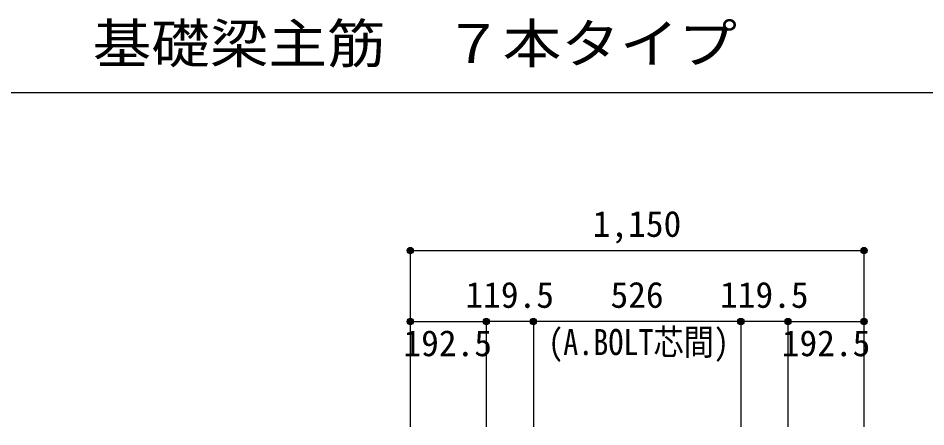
# Model space of a CAD drawing. Units: millimetres at full size, sheet at 1:30. Extents: x -5973 to 5954, y -4195 to 4201.
# Drawn here: x -1017 to 1284, y -1070 to -33 of the extents above; entities that cross this region are included whole.
import ezdxf
from ezdxf.enums import TextEntityAlignment as Align

# ---------------------------------------------------------------- set-up
doc = ezdxf.new("R2010")
doc.units = ezdxf.units.MM
doc.header["$LTSCALE"] = 30
doc.header["$PDMODE"] = 32
doc.header["$PDSIZE"] = 15
for name, color, linetype in [('0-7_文字', 4, 'Continuous'), ('0-D_寸法', 4, 'Continuous'), ('6-7_文字', 7, 'Continuous'), ('F-0_枠', 6, 'Continuous')]:
    doc.layers.add(name, color=color, linetype=linetype)
doc.styles.add('ＭＳ ゴシック', font='')
doc.styles.get('ＭＳ ゴシック').set_extended_font_data('MS Gothic')

msp = doc.modelspace()

# ---------------------------------------------------------------- linework, layer by layer
at = {"layer": '0-D_寸法'}
for p, q in [((-22.56, -622.85), (-22.56, -802.85)), ((-22.56, -622.85), (-22.56, -802.85)), ((-22.56, -622.85), (1127.44, -622.85)), ((-22.56, -622.85), (1127.44, -622.85)), ((1127.44, -622.85), (1127.44, -802.85)), ((-22.56, -802.85), (-22.56, -1069.89)), ((-22.56, -802.85), (169.94, -802.85)), ((289.44, -802.85), (169.94, -802.85)), ((169.94, -802.85), (169.94, -1069.89)), ((815.44, -802.85), (289.44, -802.85)), ((289.44, -802.85), (289.44, -1069.89)), ((934.94, -802.85), (815.44, -802.85)), ((815.44, -802.85), (815.44, -1069.89)), ((934.94, -802.85), (934.94, -1069.89)), ((934.94, -802.85), (1127.44, -802.85)), ((1127.44, -802.85), (1127.44, -1069.89)), ((1127.44, -802.85), (1127.44, -1069.89))]:
    msp.add_line(p, q, dxfattribs=at)
for centre, radius in [((-22.56, -622.85), 8), ((-22.56, -622.85), 7.2), ((-22.56, -622.85), 6.4), ((-22.56, -622.85), 5.6), ((-22.56, -622.85), 4.8), ((-22.56, -622.85), 4), ((-22.56, -622.85), 3.2), ((-22.56, -622.85), 2.4), ((-22.56, -622.85), 1.6), ((1127.44, -622.85), 8), ((1127.44, -622.85), 7.2), ((1127.44, -622.85), 6.4), ((1127.44, -622.85), 5.6), ((1127.44, -622.85), 4.8), ((1127.44, -622.85), 4), ((1127.44, -622.85), 3.2), ((1127.44, -622.85), 2.4), ((1127.44, -622.85), 1.6), ((-22.56, -622.85), 0.8), ((1127.44, -622.85), 0.8), ((-22.56, -802.85), 8), ((-22.56, -802.85), 7.2), ((-22.56, -802.85), 6.4), ((-22.56, -802.85), 5.6), ((-22.56, -802.85), 4.8), ((-22.56, -802.85), 4), ((-22.56, -802.85), 3.2), ((-22.56, -802.85), 2.4), ((-22.56, -802.85), 1.6), ((-22.56, -802.85), 0.8), ((169.94, -802.85), 8), ((169.94, -802.85), 7.2), ((169.94, -802.85), 6.4), ((169.94, -802.85), 5.6), ((169.94, -802.85), 4.8), ((169.94, -802.85), 4), ((169.94, -802.85), 3.2), ((169.94, -802.85), 2.4), ((169.94, -802.85), 1.6), ((169.94, -802.85), 0.8), ((289.44, -802.85), 8), ((289.44, -802.85), 7.2), ((289.44, -802.85), 6.4), ((289.44, -802.85), 5.6), ((289.44, -802.85), 4.8), ((289.44, -802.85), 4), ((289.44, -802.85), 3.2), ((289.44, -802.85), 2.4), ((289.44, -802.85), 1.6), ((289.44, -802.85), 0.8), ((815.44, -802.85), 8), ((815.44, -802.85), 7.2), ((815.44, -802.85), 6.4), ((815.44, -802.85), 5.6), ((815.44, -802.85), 4.8), ((815.44, -802.85), 4), ((815.44, -802.85), 3.2), ((815.44, -802.85), 2.4), ((815.44, -802.85), 1.6), ((815.44, -802.85), 0.8), ((934.94, -802.85), 8), ((934.94, -802.85), 7.2), ((934.94, -802.85), 6.4), ((934.94, -802.85), 5.6), ((934.94, -802.85), 4.8), ((934.94, -802.85), 4), ((934.94, -802.85), 3.2), ((934.94, -802.85), 2.4), ((934.94, -802.85), 1.6), ((934.94, -802.85), 0.8), ((1127.44, -802.85), 8), ((1127.44, -802.85), 7.2), ((1127.44, -802.85), 6.4), ((1127.44, -802.85), 5.6), ((1127.44, -802.85), 4.8), ((1127.44, -802.85), 4), ((1127.44, -802.85), 3.2), ((1127.44, -802.85), 2.4), ((1127.44, -802.85), 1.6), ((1127.44, -802.85), 0.8)]:
    msp.add_circle(centre, radius, dxfattribs=at)
at = {"layer": '0-D_寸法', "color": 7}
for p in [(-22.56, -622.85), (-22.56, -622.85), (1127.44, -622.85), (-22.56, -802.85), (169.94, -802.85), (289.44, -802.85), (815.44, -802.85), (934.94, -802.85), (1127.44, -802.85)]:
    msp.add_point(p, dxfattribs=at)
at = {"layer": 'F-0_枠', "color": 2}
msp.add_line((-5972.88, -222.05), (3723.6, -222.05), dxfattribs=at)

# ---------------------------------------------------------------- texts
at = {"layer": '0-7_文字', "style": 'ＭＳ ゴシック', "width": 0.85}
msp.add_text('(A.BOLT芯間)', height=65.98, dxfattribs=at).set_placement((326.92, -907.62), align=Align.BOTTOM_LEFT)
at = {"layer": '0-D_寸法', "style": 'ＭＳ ゴシック'}
for s, p in [('1,150', (439.94, -607.85)), ('119.5', (117.19, -787.85)), ('526', (484.94, -787.85)), ('119.5', (762.69, -787.85)), ('192.5', (-40.03, -910.51)), ('192.5', (919.2, -910.51))]:
    msp.add_text(s, height=65.98, dxfattribs=at).set_placement(p, align=Align.BOTTOM_LEFT)
at = {"layer": '6-7_文字', "color": 2, "style": 'ＭＳ ゴシック', "width": 1.1}
msp.add_text('\u3000\u3000基礎梁主筋\u3000７本タイプ', height=98.97, dxfattribs=at).set_placement((-1124.64, -177.05), align=Align.BOTTOM_LEFT)

doc.saveas('drawing.dxf')
